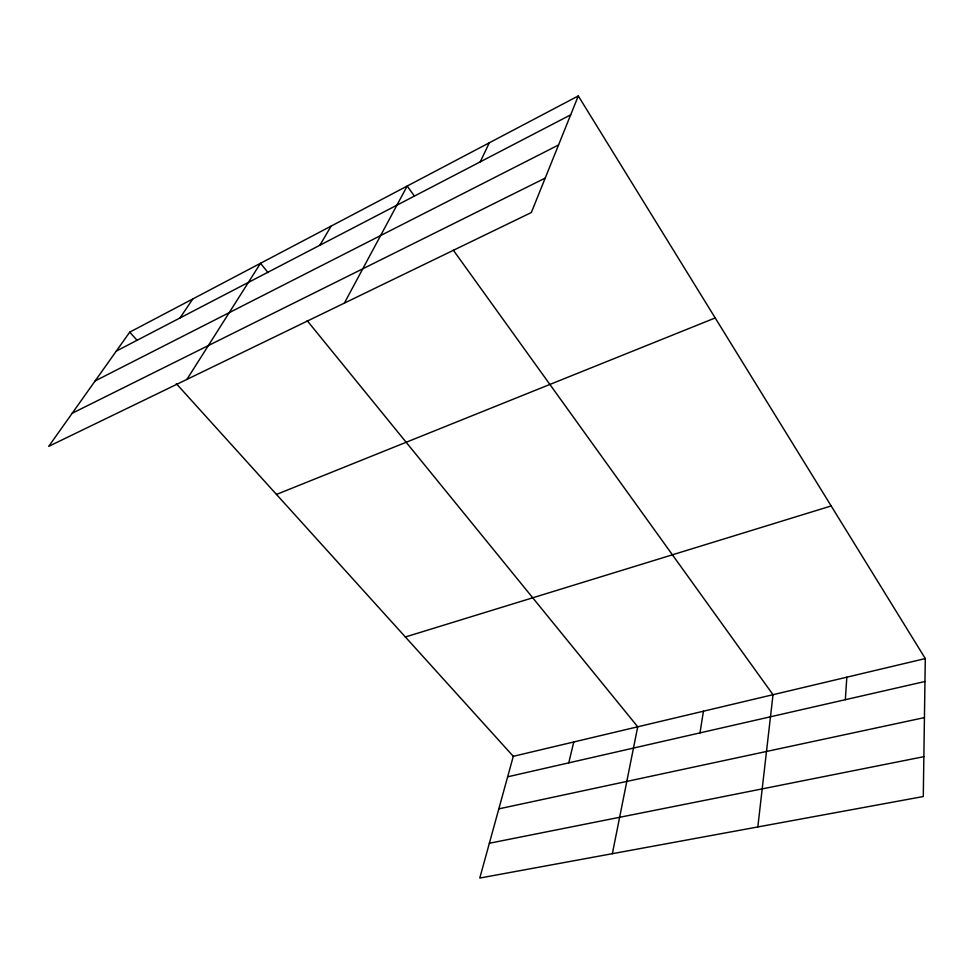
<?xml version="1.0" encoding="UTF-8"?>
<svg xmlns="http://www.w3.org/2000/svg" width="974" height="974" viewBox="0 0 974 974"><rect width="100%" height="100%" fill="white"/><g stroke="black" fill="none" stroke-linecap="round" stroke-linejoin="round"><path stroke-width="1.46" d="M578.288 95.939L531.341 212.527L48.7 446.372L129.737 332.158L578.288 95.939L925.3 658.57L923.279 796.537L479.78 878.061L513.286 756.323L176.294 383.646M845.335 699.697L846.832 677.186M757.821 826.95L773.015 694.706L453.348 250.208M699.977 732.886L703.435 711.215M612.354 853.687L637.726 726.799L307.163 320.641M568.779 762.849L573.771 741.969M480.267 161.842L489.325 142.788M344.358 303.121L407.193 186.046L414.291 195.92M319.862 245.241L331.136 226.102M186.886 379.422L260.496 263.297L268.118 272.659M179.983 317.962L192.803 298.945M116.332 351.066L570.679 114.835M95.172 380.895L558.552 144.968M72.198 413.256L545.197 178.108M276.482 494.439L715.208 317.938M405.379 636.984L831.175 505.956M513.286 756.323L925.3 658.57M507.649 776.814L924.959 681.508M498.822 808.858L924.436 717.607M489.362 843.253L923.863 756.676M129.737 332.158L136.823 339.999"/></g></svg>
